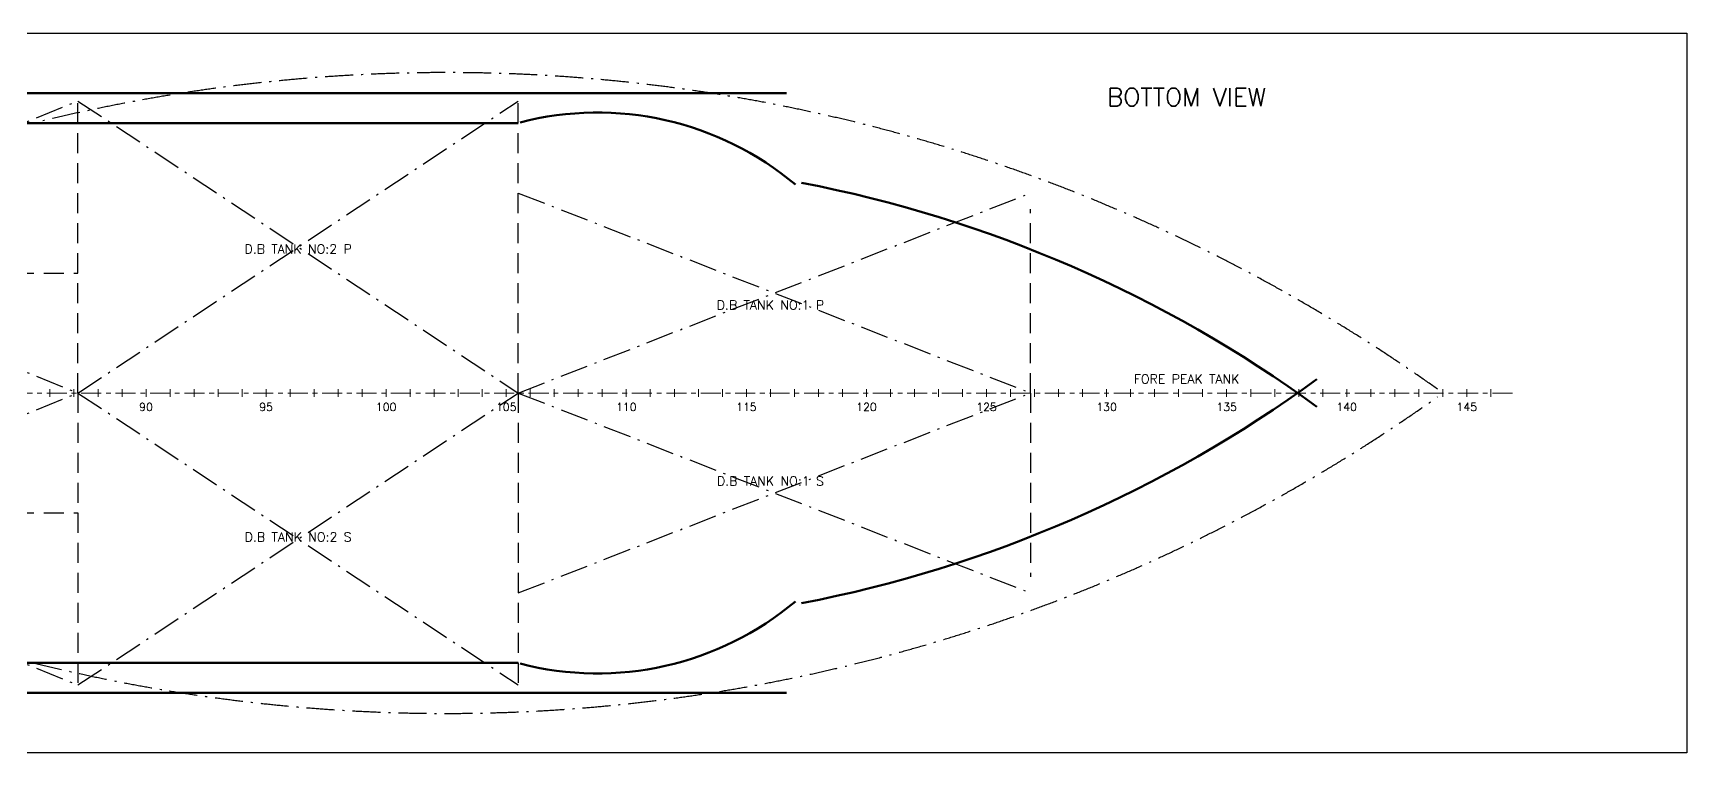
# Model space of a CAD drawing. Header units: millimetres. Extents: x -5000 to 92500, y -73000 to 27580.
# Drawn here: x 51178 to 92500, y -73000 to -55000 of the extents above; entities that cross this region are included whole.
import ezdxf
from ezdxf.enums import TextEntityAlignment as Align

# ---------------------------------------------------------------- set-up
doc = ezdxf.new("R2010")
doc.units = ezdxf.units.MM
for name, pattern in [('CENTER_S', [860, 500, -120, 120, -120]), ('DASHDOT_S', [1150, 700, -200, 50, -200]), ('DASHED_S', [750, 500, -250])]:
    doc.linetypes.add(name, pattern=pattern)
for name, color, linetype, lineweight in [('CENTER', 1, 'CENTER_S', 18), ('DASHDOT', 8, 'DASHDOT_S', 25), ('DASHED', 8, 'DASHED_S', 25), ('FRAMES', 7, 'Continuous', 18), ('HULL', 7, 'Continuous', 50), ('TEXT', 7, 'Continuous', 18)]:
    doc.layers.add(name, color=color, linetype=linetype, lineweight=lineweight)
doc.styles.add('ROMANS', font='romans.shx')
picture_1 = doc.add_image_def('image8.png', size_in_pixel=(4875, 900))

msp = doc.modelspace()

# ---------------------------------------------------------------- linework, layer by layer
at = {"layer": 'CENTER'}
msp.add_line((-1800, -64000), (88200, -64000), dxfattribs=at)
at = {"layer": 'DASHDOT'}
for p, q in [((34200, -64000), (52300, -56700)), ((34200, -56700), (52300, -64000)), ((52300, -64000), (63300, -56700)), ((52300, -56700), (63300, -64000)), ((63300, -64000), (76100, -59000)), ((63300, -59000), (76100, -64000)), ((34200, -64000), (52300, -71300)), ((34200, -71300), (52300, -64000)), ((52300, -64000), (63300, -71300)), ((52300, -71300), (63300, -64000)), ((63300, -64000), (76100, -69000)), ((63300, -69000), (76100, -64000))]:
    msp.add_line(p, q, dxfattribs=at)
for centre, start, end in [((61505, -98683), 54.5478, 103.9536), ((61505, -29317), 256.0464, 305.4522)]:
    msp.add_arc(centre, 42694, start, end, dxfattribs=at)
at = {"layer": 'DASHED'}
for p, q in [((52300, -64000), (52300, -56600)), ((63300, -64000), (63300, -56600)), ((76100, -64000), (76100, -59400)), ((34200, -61000), (52300, -61000)), ((52300, -64000), (52300, -71400)), ((63300, -64000), (63300, -71400)), ((76100, -64000), (76100, -68600)), ((34200, -67000), (52300, -67000))]:
    msp.add_line(p, q, dxfattribs=at)
at = {"layer": 'FRAMES'}
for p, q in [((51600, -64100), (51600, -63900)), ((52200, -64100), (52200, -63900)), ((52800, -64100), (52800, -63900)), ((53400, -64100), (53400, -63900)), ((54000, -64100), (54000, -63900)), ((54600, -64100), (54600, -63900)), ((55200, -64100), (55200, -63900)), ((55800, -64100), (55800, -63900)), ((56400, -64100), (56400, -63900)), ((57000, -64100), (57000, -63900)), ((57600, -64100), (57600, -63900)), ((58200, -64100), (58200, -63900)), ((58800, -64100), (58800, -63900)), ((59400, -64100), (59400, -63900)), ((60000, -64100), (60000, -63900)), ((60600, -64100), (60600, -63900)), ((61200, -64100), (61200, -63900)), ((61800, -64100), (61800, -63900)), ((62400, -64100), (62400, -63900)), ((63000, -64100), (63000, -63900)), ((63600, -64100), (63600, -63900)), ((64200, -64100), (64200, -63900)), ((64800, -64100), (64800, -63900)), ((65400, -64100), (65400, -63900)), ((66000, -64100), (66000, -63900)), ((66600, -64100), (66600, -63900)), ((67200, -64100), (67200, -63900)), ((67800, -64100), (67800, -63900)), ((68400, -64100), (68400, -63900)), ((69000, -64100), (69000, -63900)), ((69600, -64100), (69600, -63900)), ((70200, -64100), (70200, -63900)), ((70800, -64100), (70800, -63900)), ((71400, -64100), (71400, -63900)), ((72000, -64100), (72000, -63900)), ((72600, -64100), (72600, -63900)), ((73200, -64100), (73200, -63900)), ((73800, -64100), (73800, -63900)), ((74400, -64100), (74400, -63900)), ((75000, -64100), (75000, -63900)), ((75600, -64100), (75600, -63900)), ((76200, -64100), (76200, -63900)), ((76800, -64100), (76800, -63900)), ((77400, -64100), (77400, -63900)), ((78000, -64100), (78000, -63900)), ((78600, -64100), (78600, -63900)), ((79200, -64100), (79200, -63900)), ((79800, -64100), (79800, -63900)), ((80400, -64100), (80400, -63900)), ((81000, -64100), (81000, -63900)), ((81600, -64100), (81600, -63900)), ((82200, -64100), (82200, -63900)), ((82800, -64100), (82800, -63900)), ((83400, -64100), (83400, -63900)), ((84000, -64100), (84000, -63900)), ((84600, -64100), (84600, -63900)), ((85200, -64100), (85200, -63900)), ((85800, -64100), (85800, -63900)), ((86400, -64100), (86400, -63900)), ((87000, -64100), (87000, -63900)), ((87600, -64100), (87600, -63900))]:
    msp.add_line(p, q, dxfattribs=at)
at = {"layer": 'HULL'}
for p, q in [((14300, -56500), (70000, -56500)), ((14300, -57250), (63300, -57250)), ((14300, -70750), (63300, -70750)), ((14300, -71500), (70000, -71500))]:
    msp.add_line(p, q, dxfattribs=at)
for centre, radius, start, end in [((65277, -64687), 7699, 49.9874, 104.5325), ((64318, -90285), 32117, 53.8784, 79.1192), ((64318, -37715), 32117, 280.8808, 306.1216), ((65277, -63313), 7699, 255.4675, 310.0126)]:
    msp.add_arc(centre, radius, start, end, dxfattribs=at)

# ---------------------------------------------------------------- texts
at = {"layer": 'FRAMES', "style": 'ROMANS'}
for s, p in [('90', (54000, -64350)), ('95', (57000, -64350)), ('100', (60000, -64350)), ('105', (63000, -64350)), ('110', (66000, -64350)), ('115', (69000, -64350)), ('120', (72000, -64350)), ('125', (75000, -64350)), ('130', (78000, -64350)), ('135', (81000, -64350)), ('140', (84000, -64350)), ('145', (87000, -64350))]:
    msp.add_text(s, height=200, dxfattribs=at).set_placement(p, align=Align.MIDDLE_CENTER)
at = {"layer": 'TEXT', "style": 'ROMANS'}
for s, height, p in [('BOTTOM VIEW', 450, (80000, -56600)), ('D.B TANK NO:2 P', 230, (57800, -60400)), ('D.B TANK NO:1 P', 230, (69600, -61800)), ('FORE PEAK TANK', 230, (80000, -63650)), ('D.B TANK NO:1 S', 230, (69600, -66200)), ('D.B TANK NO:2 S', 230, (57800, -67600))]:
    msp.add_text(s, height=height, dxfattribs=at).set_placement(p, align=Align.MIDDLE_CENTER)

# ---------------------------------------------------------------- pictures from other files: only their frames are drawn
at = {"layer": '0-REFERENCE-IMAGE'}
image = msp.add_image(picture_1, insert=(-5000, -73000), size_in_units=(97500, 18000), dxfattribs=dict(at, fade=50))

doc.saveas('drawing.dxf')
